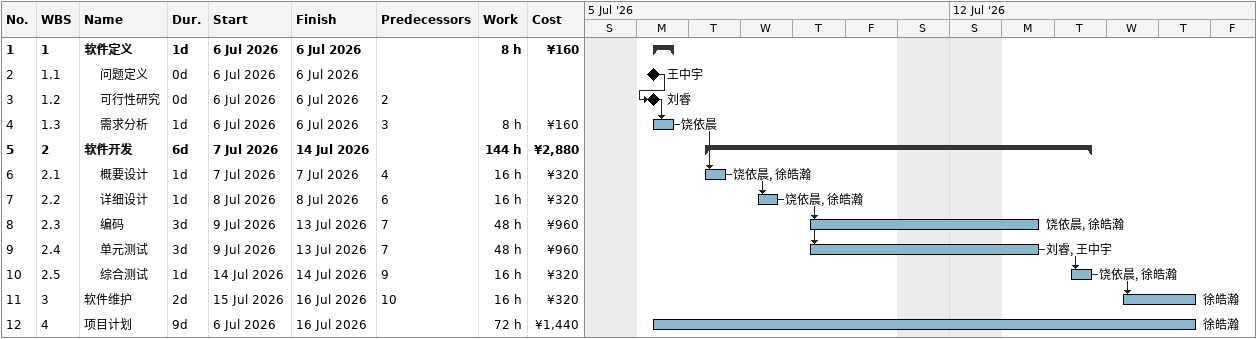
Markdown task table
| ID | WBS | Task | Duration | Start | Finish | Predecessors | Resources | Work (h) | Cost (¥) |
|---|---|---|---|---|---|---|---|---|---|
| 1 | 1 | **软件定义** | 1d | 2026-07-06 | 2026-07-06 |  |  | 8 | 160 |
| 2 | 1.1 | 问题定义 | 0d | 2026-07-06 | 2026-07-06 |  | 王中宇 |  |  |
| 3 | 1.2 | 可行性研究 | 0d | 2026-07-06 | 2026-07-06 | 2 | 刘睿 |  |  |
| 4 | 1.3 | 需求分析 | 1d | 2026-07-06 | 2026-07-06 | 3 | 饶依晨 | 8 | 160 |
| 5 | 2 | **软件开发** | 6d | 2026-07-07 | 2026-07-14 |  |  | 144 | 2880 |
| 6 | 2.1 | 概要设计 | 1d | 2026-07-07 | 2026-07-07 | 4 | 饶依晨, 徐皓瀚 | 16 | 320 |
| 7 | 2.2 | 详细设计 | 1d | 2026-07-08 | 2026-07-08 | 6 | 饶依晨, 徐皓瀚 | 16 | 320 |
| 8 | 2.3 | 编码 | 3d | 2026-07-09 | 2026-07-13 | 7 | 饶依晨, 徐皓瀚 | 48 | 960 |
| 9 | 2.4 | 单元测试 | 3d | 2026-07-09 | 2026-07-13 | 7 | 刘睿, 王中宇 | 48 | 960 |
| 10 | 2.5 | 综合测试 | 1d | 2026-07-14 | 2026-07-14 | 9 | 饶依晨, 徐皓瀚 | 16 | 320 |
| 11 | 3 | 软件维护 | 2d | 2026-07-15 | 2026-07-16 | 10 | 徐皓瀚 | 16 | 320 |
| 12 | 4 | 项目计划 | 9d | 2026-07-06 | 2026-07-16 |  | 徐皓瀚 | 72 | 1440 |
